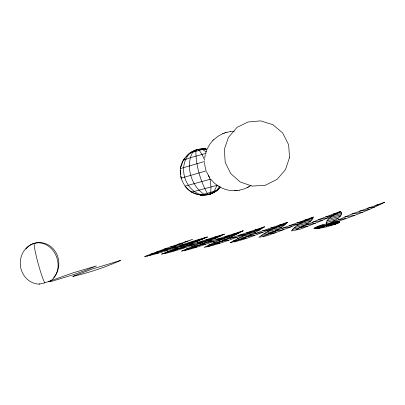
<?xml version="1.0" encoding="UTF-8"?>
<svg xmlns="http://www.w3.org/2000/svg" width="405" height="405" viewBox="0 0 405 405"><rect width="100%" height="100%" fill="white"/><g stroke="black" fill="none" stroke-linecap="round" stroke-linejoin="round"><path stroke-width="0.61" d="M204.697 158.117L205.284 154.533M321.692 227.893L326.577 226.82L326.865 225.195C324.521 217.465 335.988 214.863 340.64 211.294L341.688 213.465C340.458 218.254 334.783 220.052 331.158 222.725C325.959 225.656 320.223 229.848 313.991 228.379C319.029 225.038 325.397 224.284 331.158 222.725M205.644 153.125L206.565 150.366M185.196 158.082L183.268 160.334L180.306 168.642C182.088 156.203 194.547 146.807 206.94 149.182M313.338 217.05C305.765 221.105 296.678 223.859 291.347 230.992L295.792 230.005L308.276 223.059L312.037 219.707L313.338 217.05L282.052 228.339L263.022 236.459L258.886 237.355C267.335 230.475 277.734 226.694 287.565 222.284C280.376 229.078 271.006 233.837 261.271 235.477M207.122 149.025L210.003 143.977L212.898 140.494M25.9 249.055A20.701 17.516 70.5 0 1 34.278 243.329A20.756 19.187 86.1 0 0 20.417 265.938A20.756 19.187 86.1 0 0 39.371 284.123L44.808 282.847L72.956 272.884L96.39 265.903L86.204 270.16L73.548 274.641L51.455 281.419L48.473 281.774L50.62 280.883L50.924 280.23M39.371 284.123L39.639 283.687M219.52 186.518C214.098 196.177 200.652 197.139 191.636 192.183C183.748 187.039 179.521 177.987 180.306 168.642L204.555 161.489M217.758 189.91L220.011 187.171M220.629 186.725C212.21 198.475 193.519 197.331 185.009 186.168L210.084 179.304L209.679 177.517M186.351 156.73C190.699 150.513 198.652 148.817 205.806 148.812L196.946 149.526L189.049 153.576M213.81 139.588L218.472 135.948L222.841 133.68M212.777 140.616L213.921 139.477M210.154 193.863L209.243 194.582L200.009 195.114L201.244 194.709M195.002 151.014L196.946 149.526L202.343 149.485L204.631 148.979L206.96 149.88M326.577 226.82L335.73 224.157L339.846 222.077L339.076 221.697C331.224 221.403 324.937 226.947 317.474 228.582M264.475 226.82L241.977 236.312L230.121 242.762C242.236 239.345 253.95 233.791 264.475 226.82L230.177 238.216L207.537 246.685L204.09 247.379L218.31 240.585L243.132 230.815C232.05 236.667 220.7 242.787 208.322 245.207M249.839 186.189L251.09 185.369M248.614 186.907L247.268 187.616M249.87 186.168L244.569 188.786L239.117 190.259M213.324 192.198L209.243 194.582L201.862 194.699M191.823 152.498L196.946 149.526L201.255 149.536M295.792 230.005L299.665 229.316L307.82 226.228L322.248 220.401L336.833 213.389L341.344 212.336M198.06 149.703L196.946 149.526L192.75 152.113C185.156 165.483 191.099 186.184 204.034 194.203L217.531 190.396L209.243 194.582L204.034 194.203L201.508 194.845C184.194 190.284 177.36 165.367 190.37 152.882L202.343 149.485L206.439 151.951M314.857 228.734C338.707 221.525 362.45 213.4 384.75 202.186L351.945 214.002L332.561 222.451M224.345 234.171L197.701 244.109L181.491 251.161C196.253 246.999 210.478 240.762 224.345 234.171C203.219 240.2 182.508 247.779 161.554 254.203L179.319 247.01L207.365 237.001C194.162 242.489 181.065 248.852 167.057 251.88M292.582 229.326L300.687 227.509L318.649 219.591L340.64 211.294M263.022 236.459L266.581 235.872L275.415 232.733L291.418 226.724L308.61 219.307L312.857 218.335M233.898 241.977C251.834 237.811 268.505 229.134 286.041 223.778M147.076 256.127L170.125 248.103L192.724 239.279L163.666 249.267L144.641 256.552C164.445 252.548 183.278 244.316 202.753 239.026M223.924 133.25L224.846 132.926M233.523 240.717L240.438 239.264L262.561 230.845L287.565 222.284M222.74 133.721L223.995 133.225M207.537 246.685C226.167 242.337 243.724 233.953 262 228.491M184.579 250.563C203.391 246.068 221.302 238.034 239.841 232.632M186.437 248.893L192.127 247.784L216.65 239.284L243.132 230.815M164.324 253.692C183.333 249.202 201.569 241.476 220.33 236.11M150.604 254.193C169.73 249.374 188.285 242.175 207.365 237.001M225.539 132.703L227.068 132.273M224.734 132.962L225.681 132.658M313.991 228.379L339.076 221.697M206.266 170.864L181.07 178.165L180.944 176.302M206.191 153.328L190.036 157.783L183.268 160.334M314.963 227.58L339.846 222.077M227.008 132.288L230.344 131.63M333.386 215.399L341.688 213.465M330.46 217.333L341.395 214.792M328.252 219.145L340.256 216.366M326.82 220.882L338.048 218.295M326.273 222.411L334.97 220.411M215.87 190.709L217.384 190.365M304.236 221.479L312.037 219.707M300.323 223.585L310.579 221.262M297.037 225.59L308.276 223.059M294.394 227.559L304.879 225.2M276.858 226.967L284.194 225.342M272.084 229.21L281.713 227.089M267.872 231.371L278.402 229.063M264.176 233.518L273.977 231.382M252.457 231.685L259.225 230.227M246.974 234.034L255.838 232.136M241.977 236.312L251.652 234.252M237.376 238.601L246.361 236.702M230.025 235.806L236.282 234.5M223.95 238.221L232.131 236.525M218.31 240.585L227.215 238.753M212.959 242.98L221.216 241.294M210.403 239.228L216.083 238.084M203.867 241.689L211.273 240.211M197.701 244.109L205.745 242.514M191.737 246.579L199.169 245.116M192.78 242.084L197.949 241.081M185.89 244.559L192.608 243.273M317.753 226.395L326.865 225.195L338.742 222.917M179.319 247.01L186.599 245.622M332.925 214.129L336.833 213.389M325.605 216.877L332.718 215.541M172.874 249.515L179.582 248.255M185.044 241.846L187.591 241.375M318.649 219.591L327.918 217.865M177.689 244.342L182.306 243.486M312.179 222.254L322.248 220.401M170.54 246.812L176.524 245.724M306.033 224.967L315.343 223.271M163.666 249.267L170.125 248.103M300.687 227.509L307.82 226.228M304.945 219.961L308.61 219.307M156.841 251.794L162.775 250.735M296.951 222.785L303.608 221.606M289.281 225.58L297.933 224.071M375.886 205.239L380.042 204.525M282.052 228.339L291.418 226.724M367.472 208.2L375.02 206.915M278.888 225.2L282.037 224.669M275.056 231.169L283.677 229.701M359.453 211.121L369.254 209.476M270.591 228.03L276.291 227.078M268.834 233.837L275.415 232.733M351.945 214.002L362.551 212.25M262.561 230.845L269.948 229.63M344.751 216.948L354.507 215.359M254.887 233.639L262.855 232.348M338.418 219.723L345.865 218.533M247.313 236.52L254.623 235.356M240.438 239.264L246.002 238.393M255.418 229.741L258.299 229.291M220.7 187.474C225.924 190.137 231.944 191.18 237.76 190.456M246.741 232.576L251.935 231.781M238.307 235.401L245.005 234.399M237.71 190.461L239.152 190.254M230.177 238.216L237.37 237.163M233.994 233.695L236.409 233.351M222.082 241.137L228.653 240.195M225.226 236.49L229.564 235.887M214.66 243.921L219.631 243.228M216.65 239.284L222.229 238.53M208.317 242.079L214.28 241.294M199.918 244.99L205.345 244.296M215.075 237.001L217.212 236.738M192.127 247.784L196.217 247.278M321.712 225.099L326.865 225.195L335.73 224.157M206.17 239.75L209.987 239.299M230.308 131.635L234.323 131.367M197.438 242.499L202.313 241.947M188.897 245.263L194.086 244.701M198.177 239.76L199.908 239.583M180.25 248.149L184.938 247.668M172.181 250.928L175.694 250.584M189.338 242.433L192.421 242.139M180.63 245.121L184.558 244.767M172.074 247.825L176.231 247.475M163.336 250.66L167.073 250.371M236.201 190.608L234.728 190.674M155.12 253.393L157.904 253.201M326.865 225.195L331.498 225.509M207.355 194.395L209.243 194.582L214.027 191.469L217.034 185.363L191.626 192.112M210.727 179.238L214.701 183.44L219.439 186.796M216.994 185.237L218.199 186.047M209.871 178.073L206.479 171.685M209.466 177.471L208.332 175.623M204.667 160.264L202.034 154.391L199.164 150.29L196.946 149.526L195.838 151.202C196.04 165.807 200.252 180.564 207.269 193.347L209.243 194.582L210.742 192.4L211.02 187.044L210.084 179.304M205.993 170.318L204.955 166.096L204.576 162.471M180.514 170.09L180.817 174.439M44.808 282.847A20.721 1.711 74.7 0 1 37.017 259.159A20.721 1.711 74.7 0 1 34.921 243.714M50.605 280.888A20.701 17.521 70.5 0 0 56.148 255.833A20.701 17.521 70.5 0 0 34.476 243.278A20.751 19.182 86 0 1 56.037 252.705A20.751 19.182 86 0 1 53.708 277.597M289.519 157.525L285.459 169.66L277.071 179.38L265.184 185.308L252.011 186.087L240.099 181.911L230.739 173.608L225.205 162.4L224.36 149.329L228.45 137.346L237.062 127.357L248.007 121.986L260.663 120.877L272.803 124.669L282.624 132.891L288.654 144.772L289.519 157.525M120.498 260.461C105.194 267.325 89.09 272.727 72.768 276.397L92.264 269.021L120.498 260.461"/></g></svg>
